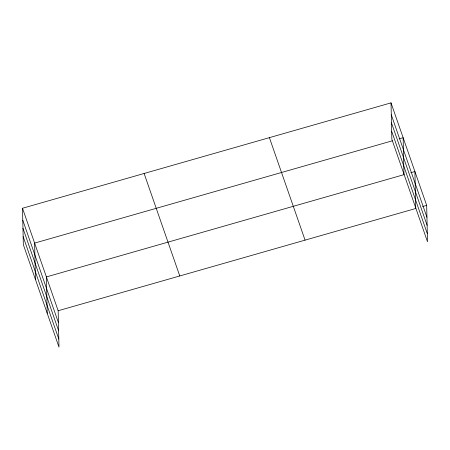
<?xml version="1.0" encoding="UTF-8"?>
<svg xmlns="http://www.w3.org/2000/svg" width="450" height="450" viewBox="0 0 450 450"><rect width="100%" height="100%" fill="white"/><g stroke="black" fill="none" stroke-linecap="round" stroke-linejoin="round"><path stroke-width="0.67" d="M22.5 208.254L58.157 310.742L58.984 347.13L23.327 244.643L22.5 208.254L391.016 102.87L426.673 205.357L427.5 241.746L391.843 139.258L391.016 102.87M392.327 140.811L34.622 243.096L35.449 279.484M399.088 138.876L403.138 137.717L403.965 174.105M404.094 174.628L46.389 276.919L47.216 313.307M410.856 172.699L414.906 171.54L415.733 207.928M58.157 310.742L415.862 208.451M422.623 206.516L426.673 205.357M391.286 114.789L426.943 217.277M391.472 122.867L427.129 225.354M391.657 131.186L427.314 233.674M269.404 137.649L305.066 240.137M144.112 173.475L179.769 275.963M22.77 220.168L58.427 322.656M22.956 228.246L58.613 330.733M23.141 236.565L58.804 339.053"/></g></svg>
